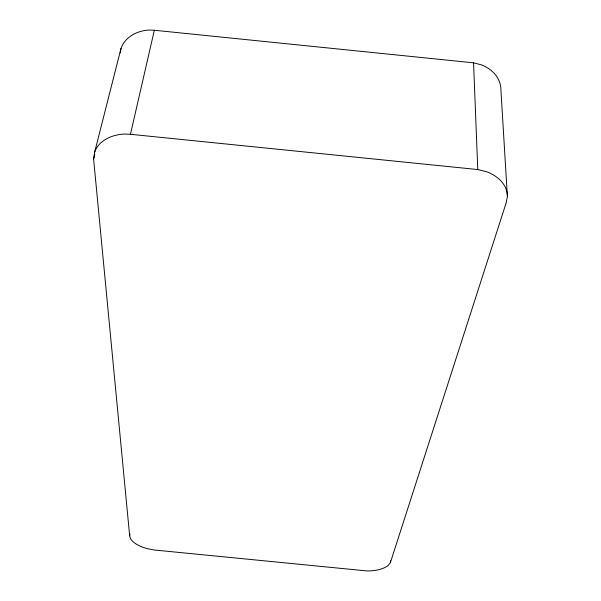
<?xml version="1.0" encoding="UTF-8"?>
<svg xmlns="http://www.w3.org/2000/svg" width="601" height="601" viewBox="0 0 601 601"><rect width="100%" height="100%" fill="white"/><g stroke="black" fill="none" stroke-linecap="round" stroke-linejoin="round"><path stroke-width="0.9" d="M390.387 562.604L506.11 203.003L507.394 196.662L500.926 90.082A38.629 29.795 -7.1 0 0 481.273 64.81L473.55 62.827L154.352 30.245L148.5 30.05A38.652 29.915 17.8 0 0 120.996 48.471L94.688 151.978L93.606 159.025L129.658 535.792L130.372 538.436A26.241 11.892 8 0 0 148.394 548.916L154.465 550.013L367.091 570.95A26.204 11.87 3.1 0 0 388.404 565.21L390.387 562.604L390.425 560.733M120.268 52.948L120.996 48.471M129.658 535.792L129.981 533.951M94.688 151.978A41.912 29.434 15 0 1 124.084 134.038L130.44 134.286L154.352 30.245M93.606 159.025L94.755 154.487M130.44 134.286L477.772 169.55L486.171 171.593A41.875 29.314 -4.2 0 1 507.394 196.662M473.55 62.827L477.772 169.55"/></g></svg>
